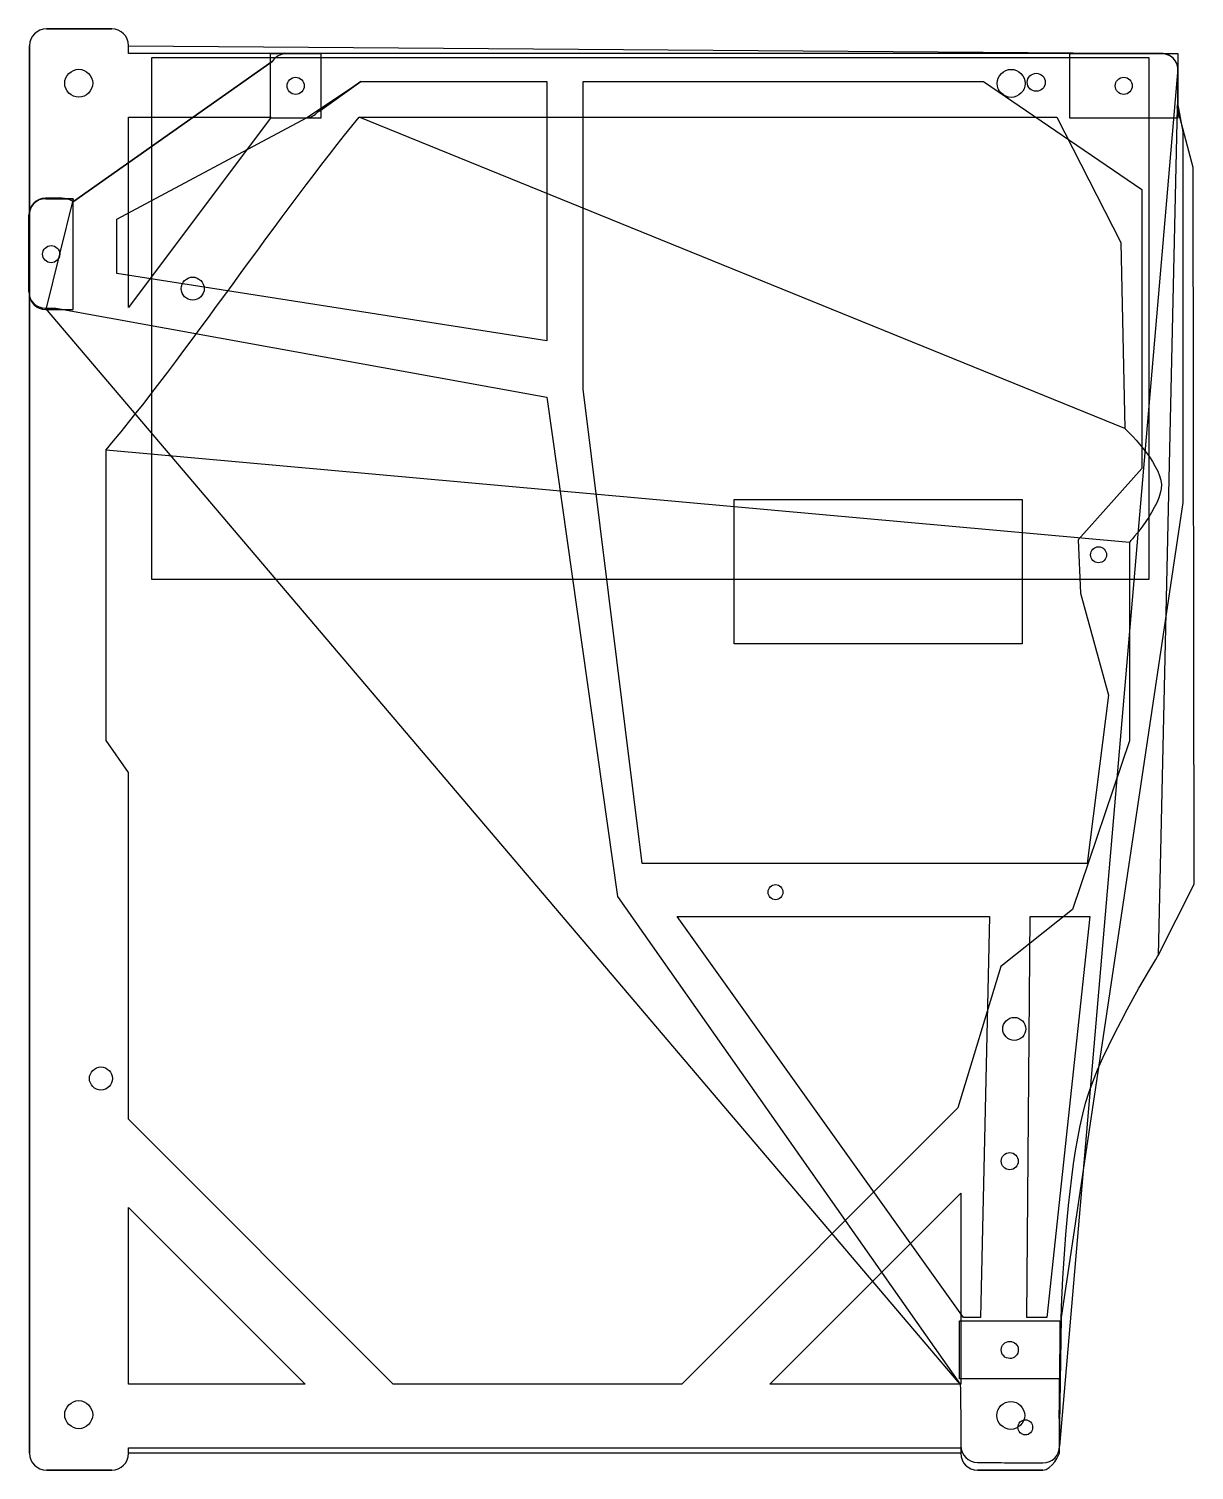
# Model space of a CAD drawing. Extents: x 5 to 124, y 1 to 147.
import ezdxf

# ---------------------------------------------------------------- set-up
doc = ezdxf.new("R2010")
doc.units = 0
for name, color, linetype in [('Arduino+Raspberry', 7, 'CONTINUOUS'), ('Binding+Ownbuild', 7, 'CONTINUOUS'), ('Layer2', 7, 'CONTINUOUS'), ('Layer_1', 7, 'CONTINUOUS')]:
    doc.layers.add(name, color=color, linetype=linetype)

msp = doc.modelspace()

# ---------------------------------------------------------------- linework, layer by layer
at = {"layer": 'Arduino+Raspberry', "color": 7}
msp.add_lwpolyline([(17.600574, 144.441305), (119.196578, 144.441305), (119.196578, 91.29246), (17.600574, 91.29246), (17.600574, 144.441305)], close=True, dxfattribs=at)
at = {"layer": 'Arduino+Raspberry', "color": 1}
msp.add_lwpolyline([(76.938327, 99.44295), (106.267501, 99.44295), (106.267501, 84.737741), (76.938327, 84.737741), (76.938327, 99.44295)], close=True, dxfattribs=at)
at = {"layer": 'Binding+Ownbuild', "color": 7}
for points in [[(29.671377, 144.858501), (34.815396, 144.858501), (34.815396, 138.277717), (29.671377, 138.277717), (29.671377, 144.858501)], [(111.121831, 144.858501), (122.136696, 144.858501), (122.136696, 138.277717), (111.121831, 138.277717), (111.121831, 144.858501)], [(9.586736, 130.071819), (6.780499, 130.071819)], [(6.780499, 118.779073), (9.586736, 118.779073), (9.586736, 130.071819), (9.586736, 130.071819)], [(5.077795, 128.369116), (5.077795, 120.481775)], [(99.902704, 15.759131), (110.128513, 15.759131), (110.128513, 9.841949), (99.902704, 9.841949), (99.902704, 15.759131)]]:
    msp.add_lwpolyline(points, close=True, dxfattribs=at)
for points in [[(6.780499, 130.071819), (5.837072, 130.071819), (5.077795, 129.312542), (5.077795, 128.369116)], [(5.077795, 120.481775), (5.077795, 119.538349), (5.837072, 118.779073), (6.780499, 118.779073)]]:
    msp.add_open_spline(points, degree=3, dxfattribs=at)
at = {"layer": 'Layer2', "color": 7}
for points in [[(29.860985, 144.03014), (9.603273, 129.771303)], [(31.093503, 144.897752), (30.976093, 144.81507)], [(120.433925, 144.858616), (112.824949, 144.858616), (31.093503, 144.897752), (31.093503, 144.897752)], [(32.243339, 142.440986), (32.243339, 142.440986)], [(107.715733, 142.843373), (107.715733, 142.843373)], [(110.094228, 2.99179), (110.297076, 16.10465), (122.689496, 99.116015), (122.689496, 136.879775), (122.136628, 139.808382), (122.136628, 143.327891)], [(116.629437, 142.440986), (116.629437, 142.440986)], [(38.892647, 142.006628), (57.835159, 142.006628), (57.835159, 115.575306), (14.012444, 122.458881), (14.012444, 127.97379), (33.356793, 138.294744)], [(34.475759, 138.892262), (34.698452, 139.010773), (38.892647, 142.006628), (38.892647, 142.006628)], [(61.53216, 142.006628), (102.33918, 142.006628), (118.48207, 131.002718), (118.48207, 102.586468), (111.990409, 95.310427), (112.220265, 89.872137), (115.092647, 79.493855), (112.909285, 62.35161), (67.568521, 62.35161), (61.53216, 110.654606), (61.53216, 142.006628), (61.53216, 142.006628)], [(8.408238, 130.109198), (6.758451, 130.109198)], [(5.055195, 128.406494), (5.055195, 120.610105)], [(7.332266, 125.298191), (7.332266, 125.298191)], [(6.758451, 118.906849), (7.791979, 118.906849), (57.835159, 109.865818), (65.040645, 58.991401), (99.969506, 9.314228)], [(114.066836, 94.608729), (114.066836, 94.608729)], [(81.146055, 60.202422), (81.146055, 60.202422)], [(71.121103, 56.951355), (102.947171, 56.951355), (102.028295, 16.10465), (100.304645, 16.10465), (71.121103, 56.951355), (71.121103, 56.951355)], [(107.08349, 56.951355), (113.173315, 56.951355), (108.80714, 16.10465), (106.738979, 16.10465), (107.08349, 56.951355), (107.08349, 56.951355)], [(105.015329, 32.90018), (105.015329, 32.90018)], [(105.015329, 13.673238), (105.015329, 13.673238)], [(106.592356, 5.687232), (106.592356, 5.687232)]]:
    msp.add_lwpolyline(points, close=True, dxfattribs=at)
for points in [[(30.976093, 144.81507), (30.488848, 144.710727), (30.084646, 144.420317), (29.860985, 144.03014)], [(122.136628, 143.327891), (122.136628, 144.17584), (121.37734, 144.858616), (120.433925, 144.858616)], [(31.626182, 142.185178), (31.789829, 142.348928), (32.011834, 142.440948), (32.243339, 142.440986)], [(32.243339, 142.440986), (32.474843, 142.440947), (32.696846, 142.348927), (32.860493, 142.185177)], [(106.798511, 141.926151), (106.798511, 142.43272), (107.209164, 142.843373), (107.715733, 142.843373)], [(107.715733, 142.843373), (108.222302, 142.843373), (108.632955, 142.43272), (108.632955, 141.926151)], [(116.011925, 142.185373), (116.175691, 142.349139), (116.397837, 142.441094), (116.629437, 142.440986)], [(116.629437, 142.440986), (116.860941, 142.440947), (117.082945, 142.348927), (117.246591, 142.185177)], [(31.370764, 141.567861), (31.370656, 141.799366), (31.462535, 142.021428), (31.626182, 142.185178)], [(32.243339, 140.695287), (31.761462, 140.695366), (31.370844, 141.085984), (31.370764, 141.567861)], [(33.11591, 141.567861), (33.115831, 141.085985), (32.725214, 140.695368), (32.243339, 140.695287)], [(32.860493, 142.185177), (33.024139, 142.021427), (33.116018, 141.799365), (33.11591, 141.567861)], [(107.715733, 141.008929), (107.209164, 141.008929), (106.798511, 141.419582), (106.798511, 141.926151)], [(108.632955, 141.926151), (108.632955, 141.419582), (108.222302, 141.008929), (107.715733, 141.008929)], [(115.756312, 141.567861), (115.756204, 141.799461), (115.848159, 142.021607), (116.011925, 142.185373)], [(116.01212, 140.950705), (115.84837, 141.114352), (115.75635, 141.336356), (115.756312, 141.567861)], [(116.629437, 140.695287), (116.397932, 140.695179), (116.17587, 140.787058), (116.01212, 140.950705)], [(117.502009, 141.567861), (117.501929, 141.085985), (117.111312, 140.695368), (116.629437, 140.695287)], [(117.246591, 142.185177), (117.410238, 142.021427), (117.502117, 141.799365), (117.502009, 141.567861)], [(33.356793, 138.294744), (33.814797, 138.353593), (34.211839, 138.574918), (34.475759, 138.892262)], [(6.758451, 130.109198), (5.815024, 130.109198), (5.055195, 129.34992), (5.055195, 128.406494)], [(8.967721, 130.013837), (8.792281, 130.074611), (8.604869, 130.109198), (8.408238, 130.109198)], [(9.603273, 129.771303), (9.403406, 129.899372), (9.187162, 129.976547), (8.967721, 130.013837)], [(6.459692, 124.425617), (6.459771, 124.907493), (6.850389, 125.298111), (7.332266, 125.298191)], [(7.332266, 125.298191), (7.814142, 125.298111), (8.20476, 124.907493), (8.20484, 124.425617)], [(6.71511, 123.8083), (6.551463, 123.97205), (6.459584, 124.194112), (6.459692, 124.425617)], [(7.332266, 123.552492), (7.100761, 123.55253), (6.878757, 123.64455), (6.71511, 123.8083)], [(7.949421, 123.8083), (7.785774, 123.64455), (7.56377, 123.55253), (7.332266, 123.552492)], [(8.20484, 124.425617), (8.204948, 124.194112), (8.113068, 123.97205), (7.949421, 123.8083)], [(5.055195, 120.610105), (5.055195, 119.666679), (5.815024, 118.906849), (6.758451, 118.906849)], [(113.254344, 93.796237), (113.254316, 94.244976), (113.618097, 94.608757), (114.066836, 94.608729)], [(114.066836, 94.608729), (114.515573, 94.608754), (114.879354, 94.244973), (114.879326, 93.796237)], [(114.066836, 92.984297), (113.618315, 92.984269), (113.254621, 93.347715), (113.254344, 93.796237)], [(114.879326, 93.796237), (114.879049, 93.347715), (114.515358, 92.984272), (114.066836, 92.984297)], [(80.394198, 59.430169), (80.393963, 59.856743), (80.730708, 60.20262), (81.146055, 60.202422)], [(81.146055, 60.202422), (81.561186, 60.202307), (81.897593, 59.856522), (81.897361, 59.430169)], [(81.146055, 58.658469), (80.730917, 58.658272), (80.394262, 59.003813), (80.394198, 59.430169)], [(81.897361, 59.430169), (81.897296, 59.004033), (81.560978, 58.658585), (81.146055, 58.658469)], [(104.142757, 32.027605), (104.142836, 32.50948), (104.533454, 32.900098), (105.015329, 32.90018)], [(105.015329, 32.90018), (105.497421, 32.900406), (105.888375, 32.509697), (105.888454, 32.027605)], [(105.015329, 31.15448), (104.533237, 31.154562), (104.142532, 31.545513), (104.142757, 32.027605)], [(105.888454, 32.027605), (105.88868, 31.545299), (105.497636, 31.154254), (105.015329, 31.15448)], [(104.142757, 12.800666), (104.142838, 13.282541), (104.533454, 13.673157), (105.015329, 13.673238)], [(105.015329, 13.673238), (105.246834, 13.673346), (105.468895, 13.581467), (105.632645, 13.41782)], [(105.632645, 13.41782), (105.796396, 13.254174), (105.888415, 13.03217), (105.888454, 12.800666)], [(105.015329, 11.928091), (104.533453, 11.928172), (104.142836, 12.31879), (104.142757, 12.800666)], [(105.632646, 12.18351), (105.468896, 12.019863), (105.246834, 11.927983), (105.015329, 11.928091)], [(105.888454, 12.800666), (105.888416, 12.569161), (105.796397, 12.347157), (105.632646, 12.18351)], [(99.969506, 9.314228), (99.969506, 9.314228), (100.028485, 7.570318), (100.028485, 3.050218)], [(106.592356, 4.143276), (106.177215, 4.143389), (105.840807, 4.489176), (105.841049, 4.915529)], [(105.841049, 4.915529), (105.841125, 5.341657), (106.177441, 5.687119), (106.592356, 5.687232)], [(106.592356, 5.687232), (107.007488, 5.68743), (107.344139, 5.341882), (107.344216, 4.915529)], [(107.344216, 4.915529), (107.344458, 4.48895), (107.007711, 4.143079), (106.592356, 4.143276)], [(100.028485, 3.050218), (100.028485, 2.106806), (100.787762, 1.347512), (101.731188, 1.347512)], [(108.391523, 1.289084), (109.334949, 1.289084), (110.094228, 2.048377), (110.094228, 2.99179)], [(101.731188, 1.347512), (105.328966, 1.312827), (104.781048, 1.289084), (108.391523, 1.289084)]]:
    msp.add_open_spline(points, degree=3, dxfattribs=at)
at = {"layer": 'Layer_1', "color": 7}
for points in [[(13.498705, 147.374364), (6.862073, 147.374364), (6.862079, 147.374363)], [(5.140634, 145.652917), (5.140634, 2.274657)], [(120.643938, 144.845938), (120.638971, 144.86468), (15.219599, 144.86468), (15.219599, 145.652918)], [(10.139605, 143.261194), (10.139605, 143.261194)], [(105.159198, 143.246863), (105.159198, 143.246863)], [(122.136628, 139.808382), (122.136628, 143.327891)], [(15.219605, 138.373017), (29.743575, 138.373017), (15.219605, 118.97465), (15.219605, 138.373017), (15.219605, 138.373017)], [(38.723976, 138.373017), (109.826338, 138.373017), (116.330676, 125.614037), (116.732513, 106.663806)], [(38.723976, 138.373017), (38.723976, 138.373017)], [(120.14178, 52.983706), (123.807911, 60.240458), (123.689951, 133.265456), (122.075442, 139.40379)], [(21.752609, 122.087913), (21.752609, 122.087913)], [(117.210967, 95.086083), (117.230271, 74.830573), (111.400068, 57.662422), (104.106938, 51.868598), (99.739109, 37.463137), (71.60067, 9.324701), (42.190029, 9.324701), (15.219616, 36.295113), (15.219616, 71.614233), (12.944751, 74.893413), (12.944751, 104.495877)], [(105.475044, 46.678356), (105.475044, 46.678356)], [(12.408958, 41.623161), (12.408958, 41.623161)], [(100.015257, 28.758899), (100.015257, 9.324701), (80.58106, 9.324701), (100.015257, 28.758899), (100.015257, 28.758899)], [(15.219605, 27.314714), (33.209619, 9.324701), (15.219605, 9.324701), (15.219605, 27.314714), (15.219605, 27.314714)], [(10.139605, 7.634122), (10.139605, 7.634122)], [(105.116201, 7.561916), (105.116201, 7.561916)], [(15.219605, 2.274657), (15.219605, 2.83304), (100.015257, 2.83304), (100.015257, 2.274657)], [(6.862079, 0.553212), (13.498711, 0.553212)], [(101.73615, 0.553212), (108.373333, 0.553212)]]:
    msp.add_lwpolyline(points, close=True, dxfattribs=at)
for points in [[(6.862079, 147.374363), (5.908459, 147.374363), (5.140634, 146.606538), (5.140634, 145.652917)], [(15.219599, 145.652918), (15.219599, 146.606539), (14.452325, 147.374364), (13.498705, 147.374364)], [(122.136628, 143.327891), (122.136628, 144.111655), (121.48717, 144.753156), (120.643938, 144.845938)], [(8.710304, 141.831893), (8.710379, 142.580253), (9.391245, 143.261118), (10.139605, 143.261194)], [(10.139605, 143.261194), (10.887965, 143.261118), (11.568831, 142.580253), (11.568906, 141.831893)], [(103.729897, 141.817562), (103.729973, 142.565922), (104.410837, 143.246787), (105.159198, 143.246863)], [(105.159198, 143.246863), (105.907558, 143.246787), (106.588422, 142.565922), (106.588498, 141.817562)], [(10.139605, 140.402592), (9.391245, 140.402668), (8.710379, 141.083533), (8.710304, 141.831893)], [(11.568906, 141.831893), (11.568831, 141.083533), (10.887965, 140.402665), (10.139605, 140.402592)], [(105.159198, 140.38826), (104.410837, 140.388337), (103.729971, 141.069201), (103.729897, 141.817562)], [(106.588498, 141.817562), (106.588422, 141.069201), (105.907558, 140.388337), (105.159198, 140.38826)], [(122.075442, 139.40379), (122.114431, 139.532711), (122.136628, 139.668062), (122.136628, 139.808382)], [(12.944751, 104.495877), (20.856782, 113.858517), (30.906926, 128.917994), (38.723976, 138.373017)], [(20.573008, 120.908863), (20.573214, 121.52634), (21.135132, 122.087995), (21.752609, 122.087913)], [(21.752609, 122.087913), (22.370085, 122.087995), (22.932003, 121.52634), (22.932209, 120.908863)], [(21.752609, 119.729261), (21.134948, 119.729182), (20.572925, 120.291203), (20.573008, 120.908863)], [(22.932209, 120.908863), (22.932292, 120.291203), (22.370269, 119.729182), (21.752609, 119.729261)], [(116.732513, 106.663806), (116.732513, 106.663806), (120.382388, 103.227751), (120.465342, 100.955972)], [(120.465342, 100.955972), (120.54698, 98.720207), (117.210967, 95.086083), (117.210967, 95.086083)], [(112.730689, 37.922302), (114.199176, 43.321563), (120.14178, 52.983706), (120.14178, 52.983706)], [(104.295993, 45.499305), (104.296199, 46.116598), (104.85775, 46.67815), (105.475044, 46.678356)], [(105.475044, 46.678356), (106.092521, 46.678438), (106.654439, 46.116782), (106.654645, 45.499305)], [(105.475044, 44.319706), (104.857567, 44.319912), (104.295911, 44.881828), (104.295993, 45.499305)], [(106.654645, 45.499305), (106.654727, 44.881645), (106.092704, 44.319625), (105.475044, 44.319706)], [(11.229357, 40.443559), (11.229276, 41.061219), (11.791298, 41.623242), (12.408958, 41.623161)], [(12.408958, 41.623161), (13.026618, 41.623242), (13.588641, 41.061219), (13.588559, 40.443559)], [(12.408958, 39.263958), (11.791298, 39.263876), (11.229275, 39.825899), (11.229357, 40.443559)], [(13.588559, 40.443559), (13.588641, 39.825899), (13.026618, 39.263876), (12.408958, 39.263958)], [(110.094228, 2.274657), (110.094228, 2.274657), (109.603667, 26.425011), (112.730689, 37.922302)], [(8.710304, 6.204272), (8.710091, 6.95281), (9.391062, 7.634041), (10.139605, 7.634122)], [(10.139605, 7.634122), (10.888148, 7.634041), (11.569119, 6.95281), (11.568906, 6.204272)], [(103.686901, 6.132613), (103.686974, 6.880953), (104.367841, 7.561831), (105.116201, 7.561916)], [(105.116201, 7.561916), (105.864561, 7.561859), (106.545431, 6.880953), (106.545504, 6.132613)], [(10.139605, 4.774971), (9.391245, 4.775056), (8.710379, 5.455903), (8.710304, 6.204272)], [(11.568906, 6.204272), (11.568831, 5.455903), (10.887965, 4.775056), (10.139605, 4.774971)], [(105.116201, 4.703312), (104.367841, 4.703397), (103.686977, 5.384244), (103.686901, 6.132613)], [(106.545504, 6.132613), (106.545428, 5.384244), (105.864561, 4.703397), (105.116201, 4.703312)], [(5.140634, 2.274657), (5.140634, 1.321057), (5.908459, 0.553212), (6.862079, 0.553212)], [(13.498711, 0.553212), (14.452331, 0.553212), (15.219605, 1.321057), (15.219605, 2.274657)], [(100.015257, 2.274657), (100.015257, 1.321057), (100.782532, 0.553212), (101.73615, 0.553212)], [(108.373333, 0.553212), (109.326954, 0.553212), (110.094228, 2.274657), (110.094228, 2.274657)]]:
    msp.add_open_spline(points, degree=3, dxfattribs=at)

doc.saveas('drawing.dxf')
